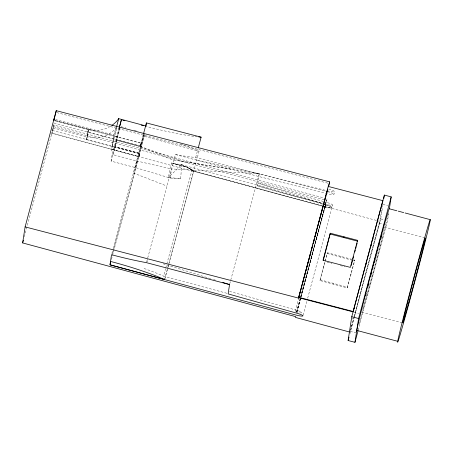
<?xml version="1.0" encoding="UTF-8"?>
<svg xmlns="http://www.w3.org/2000/svg" width="453" height="453" viewBox="0 0 453 453"><rect width="100%" height="100%" fill="white"/><g stroke="black" fill="none" stroke-linecap="round" stroke-linejoin="round"><path stroke-width="0.34" stroke-dasharray="2.27 1.7" d="M180.685 178.663L181.664 164.756L171.545 162.978L168.318 177.502L180.685 178.663L170.175 178.063L135.651 167.661L111.098 161.143L112.123 154.456L119.269 127.916M120.034 127.848L114.886 147.168L86.636 139.666L88.301 129.411L54.83 120.526M86.636 139.666L88.301 129.411M323.283 203.799L330.067 205.99L331.936 207.378L329.863 207.717L324.999 206.811L324.597 208.737L325.701 204.235L327.474 204.671M135.651 167.661L136.636 160.962L112.123 154.456M53.522 124.433L51.897 133.103L138.997 156.732L139.501 153.284L114.949 146.766M143.159 135.09L140.487 146.579L172.163 159.699M51.619 134.813L54.037 125.102L323.64 197.882M24.292 236.811L54.037 125.102M86.665 139.558L87.814 132.066M53.001 127.837L87.361 136.965L88.511 129.467A28.279 27.99 8.7 0 0 110.464 126.313M111.449 151.008L114.003 134.382M141.042 143.307L140.532 146.664L115.979 140.073L119.133 128.114M140.651 146.036L141.03 143.04L113.805 135.809M138.997 156.732L139.518 153.312L114.949 146.772M170.175 178.063L171.574 168.929L259.246 173.748L326.341 190.543M324.597 208.737L324.92 206.636L193.618 170.94L181.664 164.756L172.893 163.697L188.148 167.565L193.618 170.94L322.174 206.041L193.567 171.234L188.148 167.565L181.664 164.756L168.318 177.502M300.905 297.009L327.055 198.805L300.832 296.67M351.024 326.619L351.234 325.254M352.174 319.133L352.383 317.774M354.303 316.421L379.993 220.56L381.97 207.633M349.954 333.685L380.713 218.89L383.006 203.918M388.759 212.763L387.541 220.702L358.249 330.033M324.88 206.913L326.777 207.372A7.067 1.008 15 0 0 331.839 207.576A7.067 1.008 15 0 0 325.243 204.92L325.967 202.219L257.819 183.069L259.246 173.748L195.328 159.796M111.483 259.41L144.643 135.068M324.892 206.789L322.853 206.228L324.92 206.636M325.503 207.066L326.228 204.365L325.741 204.246L324.41 209.292M324.665 208.448L325.701 204.235L324.665 208.448L324.999 206.811M324.625 208.51L325.413 205.826L301.002 296.93M87.791 132.174L88.528 129.416M115.351 129.643L113.901 135.045L54.7 119.326M116.387 127.452L113.301 138.946L112.151 146.444L117.231 127.514M111.098 161.143L119.977 128.244M113.057 154.705L116.914 140.322M140.589 146.019L53.465 122.888M111.885 253.34L112.978 249.258M113.159 248.572L143.748 134.422M112.576 253.923L113.307 251.189M113.493 250.509L144.903 133.442M146.817 261.313L147.548 258.601M147.729 257.921L175.424 154.552A72.446 10.334 15 0 0 195.69 157.446L327.213 191.693M226.857 293.278L163.573 276.149L165.577 268.669M165.764 267.989L166.67 264.586M166.857 263.906L192.548 168.029M195.69 157.446L197.859 149.337M164.796 278.906L168.81 263.923M168.986 263.267L193.59 171.444L51.868 133.21M164.643 279.592L168.488 265.26M168.669 264.575L199.048 151.206A72.446 10.334 15 0 0 180.152 143.754M229.733 283.889L259.246 173.748L182.672 161.37L140.487 146.585L115.974 140.073M322.542 204.161L257.083 185.781L257.819 183.08L322.655 203.516M295.18 311.387L298.459 299.15M296.636 311.687L300.458 297.411M300.645 296.732L325.967 202.219A7.067 1.008 15 0 1 332.593 204.881A7.067 1.008 15 0 1 327.44 204.66M296.641 312.31L300.65 297.349M296.738 312.332L300.747 297.378M300.928 296.692L324.977 206.936M296.896 311.97L300.724 297.689M296.992 311.885L300.82 297.61M175.424 154.552L258.521 176.449L326.987 193.59A7.067 1.008 15 0 0 333.929 194.394L334.654 191.693M303.119 315.169L306.947 300.894M307.678 298.17L332.632 205.028M353.397 259.756L354.761 260.124L347.236 287.915L319.943 280.549L325.016 261.624M325.197 260.951L327.468 252.757L352.711 259.569M319.943 280.549L327.468 252.757M347.236 287.915L354.761 260.124M350.56 330.101L354.025 317.185M354.206 316.505L379.993 220.56M350.48 330.701L354.121 317.1M143.884 134.111L140.594 146.268L87.576 132.117M143.822 134.513L133.409 173.001L166.976 186.075M325.413 205.826L325.135 206.585L376.301 220.401M323.567 267.032L323.844 266.273M340.832 257.202L341.115 256.443M333.589 284.229L333.872 283.47M350.854 274.399L351.137 273.64M146.002 262.406L149.094 259.988M173.946 160.062L230.843 169.156M136.636 160.962L171.574 168.929M56.665 112.571L329.388 183.584M55.221 120.696L113.782 135.945M53.816 120.504L140.985 143.199M327.191 262.179L331.97 263.425M340.169 265.56L344.954 266.8M121.081 126.681L125.855 127.956M134.048 130.136L136.778 130.86M382.87 204.394L387.649 205.662M52.305 130.436L139.484 153.584M139.456 153.714L112.157 146.444L111.704 149.36L139.02 156.619M380.713 218.89L384.127 219.796M379.269 223.261L384.048 224.535M384.733 224.716L386.098 225.079M384.376 227.066L424.671 237.768M361.771 312.151L402.071 322.853M353.901 312.508L358.68 313.776M350.294 331.381L357.128 333.193M181.664 164.756L257.208 185L323.98 203.975M53.794 126.704L326.806 200.407M376.981 220.583L379.71 221.319M327.185 253.516L352.434 260.333M353.114 260.515L354.478 260.883M320.226 279.784L347.513 287.151M144.428 136.415L199.048 151.206M257.094 185.77L322.604 203.618M171.545 162.978L188.148 167.565M323.221 204.354L325.243 204.92M229.524 291.387L296.998 310.333A7.067 1.008 15 0 1 301.806 312.434A7.067 1.008 15 0 1 298.923 312.7M163.04 263.788L210.741 278.691M213.425 279.529L216.115 280.367M323.329 203.725L325.333 204.36M189.156 168.244L193.618 170.94M388.198 214.314A63.613 0.991 -75.1 0 1 374.184 269.275A63.613 0.991 -75.1 0 1 358.929 324.608M384.144 228.629A44.02 0.685 -75.1 0 1 375.135 264.484A44.02 0.685 -75.1 0 1 363.583 306.67M363.357 307.417A44.02 0.685 -75.1 0 1 362.445 310.396M116.727 127.299A28.279 27.99 8.7 0 1 87.361 136.965M196.936 136.738A72.446 10.334 15 0 1 195.033 136.506M193.731 136.336A72.446 10.334 15 0 1 146.568 126.483M328.685 189.065A7.067 1.008 15 0 1 334.637 191.732A7.067 1.008 15 0 1 327.712 190.889M297.898 312.519A7.067 1.008 15 0 1 296.783 312.287M327.377 191.608A7.067 1.008 15 0 1 333.929 194.394M144.043 268.476A72.446 10.334 15 0 1 163.573 276.149"/><path stroke-width="0.68" d="M145.923 126.313L146.415 122.927L201.121 137.174L198.221 147.984M349.337 331.958L295.441 317.406L295.718 316.647L22.65 242.933L25.108 226.891L56.251 110.668L329.648 181.857L328.482 186.959M53.816 120.504L54.077 118.777M56.251 110.668L53.856 120.339M121.466 119.813L121.529 119.416L146.081 126.008M229.552 284.569L228.125 293.901L296.273 313.04A7.067 1.008 15 0 1 302.938 315.849A7.067 1.008 15 0 1 296.007 315.056L110.022 264.846L111.517 254.705A72.446 10.334 15 0 0 146.455 262.666L229.552 284.569L222.831 282.468M358.063 330.718L354.954 342.332L348.119 340.52L351.771 316.704L384.365 195.073L391.194 196.885L389.365 208.793A63.613 0.991 -75.1 0 0 372.315 268.601A63.613 0.991 -75.1 0 0 356.975 330.69M354.954 342.332L358.6 318.516L391.194 196.885M383.838 198.476L384.365 195.073M22.65 242.933L23.38 240.209M116.557 126.795L118.743 118.624M143.522 133.743L146.415 122.927M25.108 226.891L298.561 298.097L328.199 186.426L382.847 200.656L382.881 201.081M298.504 298.08L310.9 251.845M312.717 245.045L311.262 250.481L312.774 245.056M313.085 243.686L314.541 238.244M314.903 236.885L327.293 190.645M328.38 186.585L329.648 181.857M298.561 298.097L300.934 289.257M301.296 287.898L301.845 285.854M302.208 284.495L303.663 279.059M304.031 277.695L305.486 272.259M305.849 270.9L307.31 265.458M307.672 264.099L309.133 258.657M309.495 257.298L310.951 251.857M313.142 243.697L314.597 238.255M314.96 236.896L316.783 230.096M317.145 228.737L317.695 226.698M318.057 225.339L318.606 223.301M318.969 221.936L319.518 219.898M319.88 218.539L320.43 216.5M320.792 215.141L321.341 213.097M321.704 211.738L322.247 209.699M322.615 208.34L324.071 202.899M324.439 201.54L325.894 196.098M326.256 194.739L327.349 190.662M330.271 233.233L323.029 260.26L350.356 267.378L357.598 240.345L330.271 233.233L323.272 260.435M351.143 265.52L352.593 260.118M352.955 258.765L353.493 256.738M354.761 252.01L355.305 249.982M355.667 248.629L356.211 246.602M356.573 245.249L357.117 243.221M382.847 200.656L353.153 311.477L298.499 297.247M365.758 264.988L366.12 263.629M354.127 308.929L354.489 307.57M370.888 246.37L371.256 245.011M372.711 239.569L373.079 238.21M348.119 340.52L349.036 337.106M121.529 119.416L119.349 127.452L121.472 119.405L118.737 118.675M327.479 189.966L327.474 189.127M330.333 234.082L357.66 241.194M298.533 297.672L353.187 311.902M389.365 208.793L396.879 210.787M398.249 211.149L403.714 212.604M405.078 212.967L429.665 219.495M351.771 316.704L358.6 318.516M356.777 330.424L397.757 341.307M122.831 120.181L124.875 120.73M141.245 125.124L143.29 125.674M343.935 236.789L343.997 237.638M326.653 246.743L326.709 247.598M365.633 295.509A44.02 0.685 -75.1 0 1 366.166 293.408M367.864 286.777A44.02 0.685 -75.1 0 1 368.884 282.865M370.582 276.364A44.02 0.685 -75.1 0 1 371.613 272.44M372.479 269.178A44.02 0.685 -75.1 0 1 373 267.225M373.346 265.917A44.02 0.685 -75.1 0 1 373.872 263.952M374.223 262.649A44.02 0.685 -75.1 0 1 375.254 258.805M375.616 257.474A44.02 0.685 -75.1 0 1 376.188 255.362M376.568 253.963A44.02 0.685 -75.1 0 1 377.128 251.902M377.496 250.56A44.02 0.685 -75.1 0 1 378.034 248.601M378.804 245.798A44.02 0.685 -75.1 0 1 379.388 243.708M380.645 239.218A44.02 0.685 -75.1 0 1 381.675 235.594M118.731 118.675A28.279 27.99 8.7 0 1 111.891 125.385M201.121 137.174A72.446 10.334 15 0 1 198.776 136.942M164.62 279.563L110.028 264.807L110.56 261.432A72.446 10.334 15 0 1 140.543 270.356L145.113 271.919A72.446 10.334 15 0 1 164.643 279.592M404.71 318.714A63.613 0.991 -75.1 0 0 430.35 219.677A63.613 0.991 -75.1 0 0 407.105 303.085A63.613 0.991 -75.1 0 0 404.71 318.714M408.917 302.14A44.02 0.685 -75.1 0 0 425.356 237.95A44.02 0.685 -75.1 0 0 407.893 301.387A44.02 0.685 -75.1 0 0 408.917 302.14"/></g></svg>
